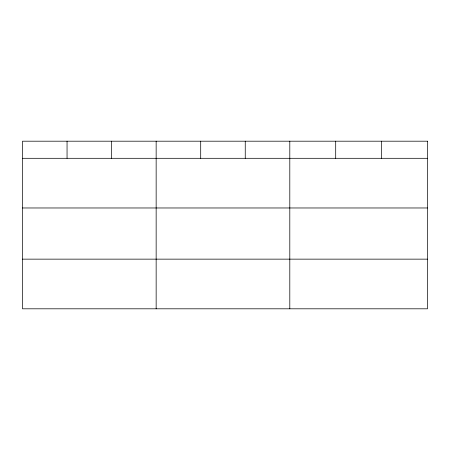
<?xml version="1.0" encoding="UTF-8"?>
<svg xmlns="http://www.w3.org/2000/svg" width="450" height="450" viewBox="0 0 450 450"><rect width="100%" height="100%" fill="white"/><g stroke="black" fill="none" stroke-linecap="round" stroke-linejoin="round"><path stroke-width="0.67" d="M22.5 158.304L427.5 158.304M22.5 207.973L427.5 207.973M22.5 259.144L427.5 259.144M381.6 141.193L381.6 158.304M335.7 141.193L335.7 158.304M289.8 141.193L289.8 308.807M245.25 141.193L245.25 158.304M200.7 141.193L200.7 158.304M156.15 141.193L156.15 308.807M111.6 141.193L111.6 158.304M67.05 141.193L67.05 158.304M427.5 141.193L22.5 141.193L22.5 308.807L427.5 308.807L427.5 141.193"/></g></svg>
